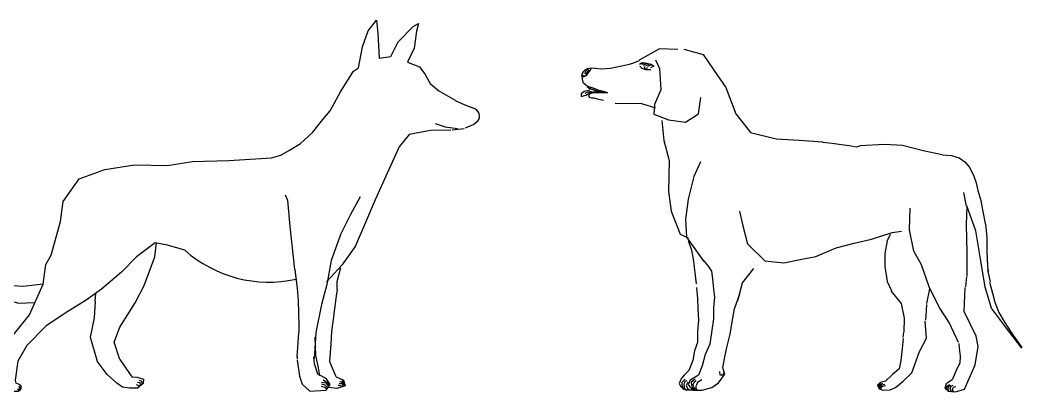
# Model space of a CAD drawing. Header units: millimetres. Extents: x 22.3 to 32, y 3.61 to 10.5.
# Drawn here: x 26.51 to 31.6, y 3.61 to 5.5 of the extents above; entities that cross this region are included whole.
import ezdxf

# ---------------------------------------------------------------- set-up
doc = ezdxf.new("R2010")
doc.units = ezdxf.units.MM
doc.layers.add('dwgmodels.com', color=250, linetype='Continuous')

# ---------------------------------------------------------------- blocks, each defined once
blk = doc.blocks.new('dog 10_dwgmodels.com')
at = {"color": 0}
for p, q in [((0.2955, 1.83), (0.3373, 1.8845)), ((0.3373, 1.8845), (0.3446, 1.8173)), ((0.4481, 1.774), (0.5233, 1.8523)), ((0.5233, 1.8523), (0.5518, 1.8664)), ((0.5518, 1.8664), (0.5417, 1.8277)), ((0.2664, 1.7494), (0.2955, 1.83)), ((0.3446, 1.8173), (0.3519, 1.6918)), ((0.5417, 1.8277), (0.5293, 1.7419)), ((0.2462, 1.6428), (0.2664, 1.7494)), ((0.4098, 1.6999), (0.4481, 1.774)), ((0.5293, 1.7419), (0.4952, 1.6713)), ((0.2217, 1.6245), (0.2462, 1.6428)), ((0.4952, 1.6713), (0.556, 1.6474)), ((0.556, 1.6474), (0.5854, 1.6083)), ((0.1547, 1.5196), (0.2217, 1.6245)), ((0.5854, 1.6083), (0.6115, 1.5593)), ((0.6099, 1.5627), (0.6535, 1.5245)), ((0.1021, 1.4232), (0.1547, 1.5196)), ((0.6535, 1.5245), (0.7371, 1.4772)), ((0.7364, 1.4756), (0.7864, 1.4538)), ((0.7864, 1.4538), (0.8299, 1.4364)), ((0.0137, 1.315), (0.0655, 1.379)), ((0.0655, 1.379), (0.1021, 1.4232)), ((0.6114, 1.3231), (0.5034, 1.3036)), ((0.7149, 1.3262), (0.6114, 1.3231)), ((0.6359, 1.3587), (0.6865, 1.3424)), ((0.6865, 1.3424), (0.7484, 1.3342)), ((0.7227, 1.3274), (0.7828, 1.3348)), ((0.8321, 1.3538), (0.7886, 1.3364)), ((0.8516, 1.3712), (0.8321, 1.3538)), ((-0.0473, 1.2586), (0.0137, 1.315)), ((0.5034, 1.3036), (0.4525, 1.2403)), ((-0.148, 1.1991), (-0.1038, 1.2235)), ((-0.1038, 1.2235), (-0.0473, 1.2586)), ((0.4525, 1.2403), (0.3939, 1.1109)), ((-0.5957, 1.1669), (-0.4121, 1.1713)), ((-0.4121, 1.1713), (-0.1953, 1.1854)), ((-0.1953, 1.1854), (-0.148, 1.1991)), ((-1.1716, 1.0786), (-1.0417, 1.1266)), ((-1.0417, 1.1266), (-0.8902, 1.1499)), ((-0.8902, 1.1499), (-0.7238, 1.1454)), ((-0.7238, 1.1454), (-0.5957, 1.1669)), ((-1.2526, 0.964), (-1.1716, 1.0786)), ((0.3939, 1.1109), (0.3313, 0.9718)), ((-0.1123, 0.968), (-0.1238, 0.9954)), ((-0.101, 0.8373), (-0.1123, 0.968)), ((0.2556, 0.9868), (0.2063, 0.8968)), ((0.3313, 0.9718), (0.2762, 0.8454)), ((-1.2661, 0.8616), (-1.2526, 0.964)), ((0.2063, 0.8968), (0.1565, 0.8001)), ((-1.3141, 0.6915), (-1.2661, 0.8616)), ((-0.0764, 0.6175), (-0.101, 0.8373)), ((0.2762, 0.8454), (0.2288, 0.7353)), ((0.1565, 0.8001), (0.1074, 0.6634)), ((-0.7867, 0.753), (-0.8813, 0.6826)), ((-0.788, 0.683), (-0.7798, 0.7558)), ((-0.724, 0.7421), (-0.7867, 0.753)), ((-0.6358, 0.7162), (-0.724, 0.7421)), ((0.2288, 0.7353), (0.1625, 0.6397)), ((-1.3406, 0.6432), (-1.3141, 0.6915)), ((-0.8813, 0.6826), (-0.9566, 0.6043)), ((-0.8411, 0.5366), (-0.788, 0.683)), ((0.1074, 0.6634), (0.0859, 0.5415)), ((-1.3539, 0.5441), (-1.3406, 0.6432)), ((-0.0764, 0.6175), (-0.0651, 0.5212)), ((0.1625, 0.6397), (0.0835, 0.555)), ((0.1556, 0.626), (0.1358, 0.5551)), ((-0.9566, 0.6043), (-1.059, 0.5178)), ((-1.4243, 0.3888), (-1.3539, 0.5441)), ((-1.059, 0.5178), (-1.136, 0.4629)), ((-0.8869, 0.4496), (-0.8411, 0.5366)), ((-0.0651, 0.5212), (-0.0594, 0.4617)), ((0.0859, 0.5415), (0.0591, 0.4399)), ((0.1377, 0.518), (0.1313, 0.4718)), ((0.1358, 0.5551), (0.1358, 0.5183)), ((-1.136, 0.4629), (-1.2437, 0.3968)), ((-1.0898, 0.4565), (-1.0875, 0.4974)), ((-0.0594, 0.4617), (-0.0566, 0.3342)), ((0.1313, 0.4718), (0.1175, 0.366)), ((-1.0898, 0.4565), (-1.0935, 0.4001)), ((-0.9652, 0.3249), (-0.8869, 0.4496)), ((0.0591, 0.4399), (0.0297, 0.2985)), ((-1.5479, 0.2337), (-1.4243, 0.3888)), ((-1.2437, 0.3968), (-1.3415, 0.33)), ((-1.0953, 0.3735), (-1.1152, 0.2749)), ((-1.0935, 0.4001), (-1.0953, 0.3735)), ((0.1175, 0.366), (0.11, 0.3032)), ((-1.3415, 0.33), (-1.438, 0.233)), ((-0.9935, 0.2501), (-0.9652, 0.3249)), ((-0.0573, 0.3323), (-0.0573, 0.2991)), ((-1.1152, 0.2749), (-1.08, 0.1525)), ((-0.0652, 0.1749), (-0.057, 0.2976)), ((0.0297, 0.2985), (0.0242, 0.2156)), ((0.0255, 0.2747), (0.0283, 0.1813)), ((0.11, 0.3032), (0.1058, 0.2401)), ((-1.5391, 0.1665), (-1.5479, 0.2337)), ((-1.438, 0.233), (-1.4833, 0.1527)), ((-0.9661, 0.1616), (-0.9935, 0.2501)), ((0.0242, 0.2156), (0.0209, 0.1658)), ((0.1058, 0.2401), (0.0998, 0.1505)), ((-1.5399, 0.1639), (-1.5382, 0.1441)), ((-1.4833, 0.1527), (-1.4964, 0.0569)), ((-0.9661, 0.1616), (-0.9046, 0.074)), ((-0.0651, 0.1586), (-0.0538, 0.0765)), ((-0.0647, 0.1766), (-0.0647, 0.1637)), ((0.0226, 0.1388), (0.0198, 0.1728)), ((0.0283, 0.1813), (0.0424, 0.119)), ((-1.5407, 0.1209), (-1.5424, 0.1118)), ((-1.5382, 0.1441), (-1.5407, 0.1209)), ((-1.0302, 0.0853), (-1.08, 0.1525)), ((0.0396, 0.0878), (0.0226, 0.1388)), ((0.0424, 0.119), (0.0481, 0.0793)), ((0.0998, 0.1505), (0.1315, 0.0751)), ((-1.4959, 0.054), (-1.4964, 0.0569)), ((-1.491, 0.0414), (-1.4959, 0.054)), ((-0.9808, 0.0415), (-1.0302, 0.0853)), ((-0.9046, 0.074), (-0.8777, 0.0726)), ((-0.8777, 0.0726), (-0.8453, 0.0613)), ((-0.8664, 0.0571), (-0.8552, 0.0514)), ((-0.8552, 0.0514), (-0.8537, 0.0359)), ((-0.8453, 0.0613), (-0.8467, 0.0401)), ((-0.0538, 0.0765), (-0.0396, 0.0368)), ((0.0821, 0.0651), (0.0396, 0.0878)), ((0.0671, 0.0575), (0.0843, 0.0468)), ((0.1019, 0.034), (0.0821, 0.0651)), ((0.133, 0.0736), (0.1698, 0.0566)), ((0.1616, 0.0528), (0.1695, 0.0479)), ((0.1698, 0.0566), (0.1783, 0.0283)), ((-1.5449, 0.0397), (-1.5358, 0.0199)), ((-1.5358, 0.0199), (-1.5225, 0.0091)), ((-1.5225, 0.0091), (-1.5035, 0)), ((-1.5035, 0), (-1.487, 0)), ((-1.4766, 0.0338), (-1.491, 0.0414)), ((-1.4845, 0.0108), (-1.4779, 0.005)), ((-1.4803, 0.0182), (-1.4745, 0.0116)), ((-1.4779, 0.005), (-1.4784, 0.0014)), ((-1.4779, 0.0265), (-1.4729, 0.0232)), ((-1.4658, 0.0253), (-1.4766, 0.0338)), ((-1.4745, 0.0116), (-1.4722, 0.0053)), ((-1.4729, 0.0232), (-1.4688, 0.0132)), ((-1.4688, 0.0132), (-1.4692, 0.0087)), ((-0.9526, 0.0218), (-0.9808, 0.0415)), ((-0.9159, 0.0161), (-0.9526, 0.0218)), ((-0.8749, 0.0161), (-0.9159, 0.0161)), ((-0.882, 0.0345), (-0.8693, 0.0288)), ((-0.8749, 0.0458), (-0.8636, 0.0443)), ((-0.8467, 0.0401), (-0.8749, 0.0161)), ((-0.8693, 0.0288), (-0.8707, 0.0203)), ((-0.8636, 0.0443), (-0.8622, 0.0331)), ((-0.0396, 0.0368), (0, 0)), ((0, 0), (0.0821, 0.0057)), ((0.0572, 0.0254), (0.0761, 0.0213)), ((0.058, 0.0468), (0.0802, 0.0427)), ((0.058, 0.0378), (0.0761, 0.032)), ((0.0761, 0.032), (0.0884, 0.0189)), ((0.0761, 0.0213), (0.0852, 0.0131)), ((0.0802, 0.0427), (0.0942, 0.0254)), ((0.0821, 0.0057), (0.1019, 0.034)), ((0.0843, 0.0468), (0.0958, 0.0304)), ((0.1358, 0.0142), (0.0934, 0.0198)), ((0.1783, 0.0283), (0.1358, 0.0142)), ((0.1436, 0.0317), (0.1537, 0.0317)), ((0.1489, 0.0405), (0.1598, 0.0396)), ((0.1511, 0.0493), (0.1603, 0.0479)), ((0.1537, 0.0317), (0.1594, 0.0269)), ((0.1594, 0.0269), (0.1568, 0.0217)), ((0.1598, 0.0396), (0.1668, 0.0331)), ((0.1603, 0.0479), (0.1677, 0.0409)), ((0.1668, 0.0331), (0.1664, 0.0256)), ((0.1677, 0.0409), (0.1716, 0.0278)), ((0.1716, 0.0278), (0.1686, 0.0252)), ((0.1695, 0.0479), (0.1721, 0.0366)), ((0.1721, 0.0366), (0.1721, 0.0269))]:
    blk.add_line(p, q, dxfattribs=at)
for points in [[(0.3519, 1.6918), (0.4098, 1.6999)], [(-1.3539, 0.5441), (-1.4567, 0.5319), (-1.6243, 0.5424), (-1.637, 0.541), (-1.647, 0.531), (-1.6476, 0.517), (-1.6089, 0.4854), (-1.4806, 0.4472), (-1.3961, 0.451)]]:
    blk.add_lwpolyline(points, dxfattribs=at)
for centre, radius, start, end in [((0.821, 1.3972), 0.0402, 319.6862, 77.1722), ((-0.2092, 1.1968), 0.6426, 228.405, 282.4441), ((-1.3998, 0.0708), 0.1483, 163.9605, 192.0946), ((-1.4861, 0.0207), 0.0208, 267.5651, 12.5581)]:
    blk.add_arc(centre, radius, start, end, dxfattribs=at)
blk = doc.blocks.new('dog 11_dwgmodels.com')
at = {"color": 0}
for p, q in [((-0.1925, 1.7315), (-0.2963, 1.6751)), ((-0.0994, 1.7286), (-0.1925, 1.7315)), ((-0.0693, 1.73), (0.0289, 1.7034)), ((0.0289, 1.7034), (0.0836, 1.6231)), ((-0.5722, 1.625), (-0.5646, 1.6293)), ((-0.5646, 1.6293), (-0.5575, 1.6315)), ((-0.5575, 1.6315), (-0.5477, 1.6337)), ((-0.5477, 1.6337), (-0.5368, 1.6348)), ((-0.5412, 1.6277), (-0.5401, 1.6337)), ((-0.5368, 1.6348), (-0.5183, 1.6332)), ((-0.519, 1.633), (-0.4869, 1.6307)), ((-0.4914, 1.6305), (-0.4405, 1.6344)), ((-0.4407, 1.6338), (-0.4102, 1.64)), ((-0.4102, 1.64), (-0.3766, 1.6471)), ((-0.3766, 1.6471), (-0.3445, 1.6541)), ((-0.3445, 1.6541), (-0.3351, 1.6573)), ((-0.3336, 1.658), (-0.2944, 1.6729)), ((-0.2804, 1.6604), (-0.2944, 1.6526)), ((-0.2921, 1.6432), (-0.2819, 1.633)), ((-0.285, 1.6627), (-0.2655, 1.6604)), ((-0.2702, 1.6588), (-0.2843, 1.6518)), ((-0.2819, 1.633), (-0.2631, 1.6267)), ((-0.2584, 1.6573), (-0.2749, 1.6479)), ((-0.2694, 1.6416), (-0.271, 1.6361)), ((-0.271, 1.6361), (-0.2584, 1.633)), ((-0.2655, 1.6604), (-0.235, 1.6541)), ((-0.2459, 1.6549), (-0.2631, 1.6463)), ((-0.2584, 1.633), (-0.253, 1.6377)), ((-0.2326, 1.651), (-0.253, 1.6416)), ((-0.224, 1.6447), (-0.2381, 1.6354)), ((-0.235, 1.6541), (-0.2193, 1.6432)), ((-0.2129, 1.6762), (-0.1925, 1.6315)), ((-0.1925, 1.6315), (-0.1863, 1.5244)), ((-0.5858, 1.6059), (-0.588, 1.5945)), ((-0.5878, 1.5949), (-0.5853, 1.5775)), ((-0.5874, 1.6005), (-0.5798, 1.5961)), ((-0.5863, 1.5896), (-0.5733, 1.5917)), ((-0.5798, 1.6152), (-0.5858, 1.6059)), ((-0.5853, 1.5775), (-0.5828, 1.5626)), ((-0.5798, 1.6146), (-0.5689, 1.6272)), ((-0.5798, 1.5961), (-0.5722, 1.5956)), ((-0.5733, 1.5917), (-0.5624, 1.5983)), ((-0.5722, 1.5956), (-0.5651, 1.5977)), ((-0.5706, 1.6146), (-0.5711, 1.6065)), ((-0.5711, 1.6065), (-0.5651, 1.6043)), ((-0.5613, 1.6228), (-0.5706, 1.6146)), ((-0.5651, 1.6043), (-0.5548, 1.6168)), ((-0.5624, 1.5983), (-0.5559, 1.6065)), ((-0.552, 1.625), (-0.5608, 1.6244)), ((-0.5559, 1.6065), (-0.5477, 1.6168)), ((-0.5548, 1.6168), (-0.552, 1.625)), ((-0.5477, 1.6168), (-0.5412, 1.6277)), ((-0.2631, 1.6267), (-0.2373, 1.6275)), ((0.0836, 1.6231), (0.1444, 1.5357)), ((-0.5828, 1.5626), (-0.5704, 1.5527)), ((-0.5704, 1.5527), (-0.558, 1.5428)), ((-0.5602, 1.5411), (-0.5488, 1.5312)), ((-0.558, 1.5428), (-0.5407, 1.5378)), ((-0.5483, 1.5387), (-0.5508, 1.5317)), ((-0.5488, 1.5312), (-0.5334, 1.5262)), ((-0.5424, 1.5367), (-0.5448, 1.5312)), ((-0.5407, 1.5378), (-0.5209, 1.5304)), ((-0.5334, 1.5337), (-0.5344, 1.5282)), ((-0.5334, 1.5262), (-0.5101, 1.5183)), ((-0.5215, 1.5297), (-0.5255, 1.5243)), ((-0.5209, 1.5304), (-0.506, 1.523)), ((0.1444, 1.5357), (0.1955, 1.4023)), ((-0.5746, 1.5158), (-0.59, 1.5034)), ((-0.59, 1.5034), (-0.59, 1.4905)), ((-0.59, 1.4905), (-0.5667, 1.497)), ((-0.5463, 1.5218), (-0.5746, 1.5158)), ((-0.5696, 1.5074), (-0.5562, 1.5133)), ((-0.5667, 1.497), (-0.5463, 1.5094)), ((-0.5562, 1.5133), (-0.5374, 1.5173)), ((-0.5407, 1.5056), (-0.5531, 1.4982)), ((-0.5531, 1.4982), (-0.5506, 1.4858)), ((-0.5508, 1.5084), (-0.5513, 1.4999)), ((-0.525, 1.5143), (-0.5508, 1.5084)), ((-0.5506, 1.4858), (-0.5382, 1.4833)), ((-0.5458, 1.5089), (-0.5438, 1.5039)), ((-0.5233, 1.5081), (-0.5407, 1.5056)), ((-0.5382, 1.4833), (-0.5258, 1.4833)), ((-0.5349, 1.5109), (-0.5319, 1.5069)), ((-0.5258, 1.4833), (-0.5085, 1.4783)), ((-0.462, 1.5094), (-0.525, 1.5143)), ((-0.5245, 1.5138), (-0.522, 1.5084)), ((-0.506, 1.5081), (-0.5233, 1.5081)), ((-0.5131, 1.5253), (-0.5156, 1.5203)), ((-0.5121, 1.5128), (-0.5121, 1.5084)), ((-0.5101, 1.5183), (-0.462, 1.5094)), ((-0.5085, 1.4783), (-0.4862, 1.4734)), ((-0.506, 1.523), (-0.4862, 1.518)), ((-0.4788, 1.5081), (-0.506, 1.5081)), ((-0.4862, 1.518), (-0.4664, 1.513)), ((-0.4565, 1.5081), (-0.4788, 1.5081)), ((-0.4664, 1.513), (-0.4565, 1.5081)), ((-0.1863, 1.5244), (-0.218, 1.4499)), ((0.0055, 1.4016), (0.0177, 1.4842)), ((-0.4862, 1.4734), (-0.4763, 1.4709)), ((-0.4175, 1.4565), (-0.2843, 1.4543)), ((-0.2843, 1.4543), (-0.2124, 1.4328)), ((-0.218, 1.4499), (-0.2213, 1.4001)), ((-0.2213, 1.4001), (-0.1465, 1.3718)), ((-0.0607, 1.3594), (0.0055, 1.4016)), ((0.1955, 1.4023), (0.2692, 1.3074)), ((-0.1801, 1.3673), (-0.1702, 1.2667)), ((-0.1465, 1.3718), (-0.0607, 1.3594)), ((0.2692, 1.3074), (0.4004, 1.2753)), ((0.4004, 1.2753), (0.5166, 1.2676)), ((-0.1702, 1.2667), (-0.1436, 1.1649)), ((0.5166, 1.2676), (0.636, 1.2596)), ((0.6345, 1.2584), (0.6841, 1.2527)), ((0.6841, 1.2527), (0.7314, 1.2471)), ((0.7314, 1.2471), (0.7709, 1.2414)), ((0.7709, 1.2414), (0.808, 1.2347)), ((0.808, 1.2347), (0.8261, 1.2392)), ((0.8247, 1.2404), (0.952, 1.2485)), ((0.952, 1.2485), (1.0416, 1.2426)), ((1.0416, 1.2426), (1.1464, 1.2156)), ((1.1464, 1.2156), (1.2418, 1.1959)), ((1.2445, 1.1942), (1.2902, 1.1912)), ((1.2902, 1.1912), (1.3285, 1.178)), ((1.3285, 1.178), (1.358, 1.1588)), ((-0.1436, 1.1649), (-0.1474, 1.0085)), ((0.0159, 1.1576), (-0.0191, 1.0833)), ((1.358, 1.1588), (1.3801, 1.1323)), ((1.3801, 1.1323), (1.4022, 1.091)), ((-0.0191, 1.0833), (-0.0467, 0.9685)), ((1.4022, 1.091), (1.4155, 1.0512)), ((1.4155, 1.0512), (1.4243, 1.0128)), ((-0.1474, 1.0085), (-0.1341, 0.9076)), ((-0.0467, 0.9685), (-0.0602, 0.866)), ((1.3652, 0.9339), (1.3528, 1.0028)), ((1.4243, 1.0128), (1.4391, 0.9627)), ((1.0763, 0.8136), (1.0803, 0.9233)), ((1.3677, 0.9342), (1.3646, 0.8377)), ((1.4126, 0.8078), (1.3677, 0.9342)), ((1.4391, 0.9627), (1.4479, 0.9141)), ((-0.1341, 0.9076), (-0.0885, 0.7912)), ((-0.0602, 0.866), (-0.0562, 0.7758)), ((0.2126, 0.9078), (0.2281, 0.8401)), ((1.4479, 0.9141), (1.4626, 0.8374)), ((0.2281, 0.8401), (0.2548, 0.7417)), ((1.3646, 0.8377), (1.3685, 0.6974)), ((1.4623, 0.8419), (1.4693, 0.7765)), ((-0.0885, 0.7912), (-0.0465, 0.7718)), ((-0.0562, 0.7758), (0.0323, 0.6532)), ((0.7951, 0.7457), (0.8831, 0.7665)), ((0.8831, 0.7665), (0.9887, 0.7994)), ((0.9786, 0.7894), (0.9638, 0.7565)), ((0.9887, 0.7994), (1.0358, 0.8063)), ((1.0991, 0.7054), (1.0763, 0.8136)), ((1.4391, 0.6561), (1.4126, 0.8078)), ((1.4693, 0.7765), (1.4693, 0.7041)), ((-0.048, 0.7567), (-0.032, 0.7167)), ((-0.032, 0.7167), (-0.021, 0.6656)), ((0.2548, 0.7417), (0.3424, 0.6558)), ((0.6006, 0.6786), (0.7035, 0.7218)), ((0.7035, 0.7218), (0.7951, 0.7457)), ((0.9638, 0.7565), (0.9506, 0.6922)), ((-0.021, 0.6656), (-0.007, 0.5395)), ((0.4385, 0.6461), (0.5296, 0.6634)), ((0.5296, 0.6634), (0.6006, 0.6786)), ((0.9506, 0.6922), (0.9506, 0.6263)), ((1.1378, 0.6362), (1.0991, 0.7054)), ((1.3685, 0.6974), (1.3672, 0.5775)), ((1.4693, 0.7041), (1.4729, 0.628)), ((0.0288, 0.6584), (0.0551, 0.6295)), ((0.0551, 0.6295), (0.0708, 0.6033)), ((0.2283, 0.5435), (0.2865, 0.6162)), ((0.3424, 0.6558), (0.4385, 0.6461)), ((0.9506, 0.6263), (0.9638, 0.5505)), ((1.177, 0.5235), (1.1378, 0.6362)), ((1.4601, 0.5213), (1.4391, 0.6561)), ((1.4727, 0.6105), (1.4854, 0.5496)), ((1.4729, 0.628), (1.4764, 0.6015)), ((0.0708, 0.6033), (0.076, 0.5639)), ((0.076, 0.5639), (0.0813, 0.5115)), ((1.3661, 0.5753), (1.3608, 0.5242)), ((-0.0051, 0.5196), (0.0001, 0.4645)), ((0.0813, 0.5115), (0.0865, 0.4721)), ((0.2057, 0.455), (0.2283, 0.5435)), ((0.9638, 0.5505), (0.9852, 0.5043)), ((1.1651, 0.4393), (1.179, 0.5131)), ((1.2267, 0.4202), (1.177, 0.5235)), ((1.3544, 0.3988), (1.3594, 0.5201)), ((1.4931, 0.4158), (1.4601, 0.5213)), ((1.4829, 0.5478), (1.4973, 0.4919)), ((0.0001, 0.4645), (0.0027, 0.4146)), ((0.0865, 0.4721), (0.0813, 0.4171)), ((0.1887, 0.4118), (0.215, 0.4879)), ((0.9823, 0.5032), (1.0347, 0.4397)), ((1.4973, 0.4919), (1.5101, 0.4455)), ((0.0027, 0.4146), (0.0054, 0.3543)), ((0.0813, 0.4171), (0.0813, 0.362)), ((0.1756, 0.3462), (0.1887, 0.4118)), ((1.0347, 0.4397), (1.0497, 0.3654)), ((1.1624, 0.4045), (1.1643, 0.4344)), ((1.2783, 0.3435), (1.2267, 0.4202)), ((1.5635, 0.3211), (1.4931, 0.4158)), ((1.5101, 0.4455), (1.5308, 0.3927)), ((0.0813, 0.362), (0.0734, 0.3043)), ((1.0497, 0.3654), (1.0484, 0.2954)), ((1.159, 0.3547), (1.1624, 0.4045)), ((1.4158, 0.2742), (1.3544, 0.3988)), ((1.5308, 0.3927), (1.5628, 0.3399)), ((0.0054, 0.3543), (0.0001, 0.2966)), ((0.1652, 0.2833), (0.1756, 0.3462)), ((1.1629, 0.2626), (1.1558, 0.3497)), ((1.3247, 0.2404), (1.2783, 0.3435)), ((1.5628, 0.3399), (1.6012, 0.2807)), ((1.6462, 0.2123), (1.5635, 0.3211)), ((0.0001, 0.2966), (0.0001, 0.2415)), ((0.0734, 0.3043), (0.0629, 0.2334)), ((0.1494, 0.2151), (0.1652, 0.2833)), ((1.045, 0.2614), (1.039, 0.2102)), ((1.0439, 0.2665), (1.0481, 0.2944)), ((1.1272, 0.1959), (1.1629, 0.2626)), ((1.4258, 0.2211), (1.4158, 0.2742)), ((1.6012, 0.2807), (1.6476, 0.2151)), ((0.0001, 0.2415), (-0.0156, 0.1995)), ((0.0629, 0.2334), (0.0393, 0.181)), ((0.1389, 0.1679), (0.1494, 0.2151)), ((1.039, 0.2102), (1.0319, 0.1494)), ((1.3262, 0.236), (1.3295, 0.2128)), ((1.3295, 0.2128), (1.3345, 0.1712)), ((1.4108, 0.128), (1.4258, 0.2211)), ((-0.0156, 0.1995), (-0.0235, 0.1496)), ((0.0393, 0.181), (0.0236, 0.1233)), ((0.1285, 0.1128), (0.1389, 0.1679)), ((1.0891, 0.0874), (1.1272, 0.1959)), ((1.3345, 0.1712), (1.3328, 0.1363)), ((-0.0235, 0.1496), (-0.0445, 0.0998)), ((0.0236, 0.1233), (0.0052, 0.0761)), ((0.1389, 0.0813), (0.1285, 0.1128)), ((1.0235, 0.1076), (0.9902, 0.079)), ((1.0319, 0.1494), (1.0235, 0.1076)), ((1.3179, 0.1114), (1.293, 0.0516)), ((1.3328, 0.1363), (1.3179, 0.1114)), ((1.381, 0.0616), (1.4108, 0.128)), ((-0.084, 0.0536), (-0.0922, 0.0334)), ((-0.0681, 0.0761), (-0.0838, 0.0552)), ((-0.0622, 0.0544), (-0.0786, 0.0387)), ((-0.0445, 0.0998), (-0.0681, 0.0761)), ((0.0052, 0.0761), (-0.0367, 0.0498)), ((-0.011, 0.0548), (-0.0327, 0.0403)), ((0.0222, 0.0519), (0.0005, 0.0389)), ((0.1075, 0.0367), (0.1389, 0.0813)), ((0.1116, 0.0938), (0.1131, 0.0764)), ((0.1131, 0.0764), (0.129, 0.075)), ((0.1212, 0.081), (0.126, 0.0771)), ((0.126, 0.0771), (0.1332, 0.0794)), ((0.1332, 0.0794), (0.1336, 0.0866)), ((0.9902, 0.079), (0.9544, 0.0456)), ((1.0438, 0.0444), (1.0891, 0.0874)), ((1.293, 0.0516), (1.2631, 0.0317)), ((1.3561, 0.0051), (1.381, 0.0616)), ((-0.0922, 0.0334), (-0.0869, 0.0198)), ((-0.0869, 0.0198), (-0.0716, 0.0045)), ((-0.0786, 0.0387), (-0.0786, 0.0239)), ((-0.0786, 0.0239), (-0.0704, 0.0037)), ((-0.0716, 0.0045), (-0.0585, 0.0004)), ((-0.0655, 0.0416), (-0.0687, 0.0264)), ((-0.0687, 0.0264), (-0.065, 0.0082)), ((-0.0535, 0.0461), (-0.0655, 0.0416)), ((-0.065, 0.0082), (-0.056, 0)), ((-0.0585, 0.0004), (-0.0263, 0.0016)), ((-0.0486, 0.0404), (-0.0568, 0.0231)), ((-0.0568, 0.0231), (-0.0515, 0.0111)), ((-0.0515, 0.0111), (-0.0403, 0.0008)), ((-0.0367, 0.0498), (-0.0472, 0.0262)), ((-0.0472, 0.0262), (-0.0236, 0)), ((-0.0327, 0.0403), (-0.0298, 0.0244)), ((-0.0298, 0.0244), (-0.0269, 0.0172)), ((-0.0267, 0.0152), (-0.0187, 0.0016)), ((-0.0168, 0.0403), (-0.024, 0.0288)), ((-0.024, 0.0288), (-0.0211, 0.0172)), ((-0.0236, 0), (0.0236, 0)), ((-0.0203, 0.0156), (-0.0119, 0.0012)), ((-0.0067, 0.0461), (-0.0168, 0.0403)), ((-0.0076, 0.0188), (-0.0084, 0.0076)), ((-0.0084, 0.0076), (-0.004, 0.0012)), ((-0.0053, 0.0259), (-0.0067, 0.0215)), ((0.0005, 0.0389), (-0.0053, 0.0259)), ((0.0236, 0), (0.0734, 0.0131)), ((0.0734, 0.0131), (0.1075, 0.0367)), ((0.927, 0.0385), (0.9139, 0.0242)), ((0.9139, 0.0242), (0.9223, 0.0063)), ((0.9182, 0.025), (0.9172, 0.0192)), ((0.924, 0.0308), (0.9182, 0.025)), ((0.9207, 0.0164), (0.92, 0.0116)), ((0.9223, 0.0228), (0.9207, 0.0164)), ((0.9286, 0.0281), (0.9223, 0.0228)), ((0.9223, 0.0063), (0.9437, -0.0009)), ((0.9296, 0.0197), (0.9228, 0.0119)), ((0.9228, 0.0119), (0.9243, 0.0061)), ((0.9301, 0.0331), (0.924, 0.0308)), ((0.9544, 0.0456), (0.927, 0.0385)), ((0.9394, 0.0323), (0.9286, 0.0281)), ((0.9379, 0.0253), (0.9296, 0.0197)), ((0.9308, 0.0129), (0.9303, 0.0066)), ((0.9303, 0.0066), (0.9334, 0.0031)), ((0.9412, 0.0187), (0.9308, 0.0129)), ((0.9495, 0.0278), (0.9379, 0.0253)), ((0.9551, 0.022), (0.9412, 0.0187)), ((0.9437, -0.0009), (0.9783, 0.0003)), ((0.9783, 0.0003), (1.0057, 0.0134)), ((1.0057, 0.0134), (1.0438, 0.0444)), ((1.2631, 0.0317), (1.2564, 0.0101)), ((1.2564, 0.0101), (1.273, -0.0065)), ((1.2697, 0.0217), (1.2631, 0.0134)), ((1.2631, 0.0134), (1.2647, 0.0018)), ((1.2797, 0.0267), (1.2697, 0.0217)), ((1.2738, 0.0175), (1.2713, 0.007)), ((1.2713, 0.007), (1.2752, -0.0067)), ((1.2841, 0.0235), (1.2738, 0.0175)), ((1.2849, 0.0161), (1.2809, 0.0047)), ((1.2809, 0.0047), (1.2858, -0.0044)), ((1.2963, 0.0229), (1.2849, 0.0161)), ((1.3009, 0.0138), (1.2937, 0.0064)), ((1.2937, 0.0064), (1.296, -0.0036)), ((1.3122, 0.0164), (1.3009, 0.0138)), ((1.3096, -0.0098), (1.3561, 0.0051)), ((1.273, -0.0065), (1.3096, -0.0098)), ((1.2858, -0.0044), (1.2923, -0.0081)), ((1.296, -0.0036), (1.2997, -0.009))]:
    blk.add_line(p, q, dxfattribs=at)

msp = doc.modelspace()

# ---------------------------------------------------------------- block references
at = {"layer": 'dwgmodels.com'}
for name, p in [('dog 10_dwgmodels.com', (27.9821, 3.615)), ('dog 11_dwgmodels.com', (29.9495, 3.6215))]:
    msp.add_blockref(name, p, dxfattribs=at)

doc.saveas('drawing.dxf')
